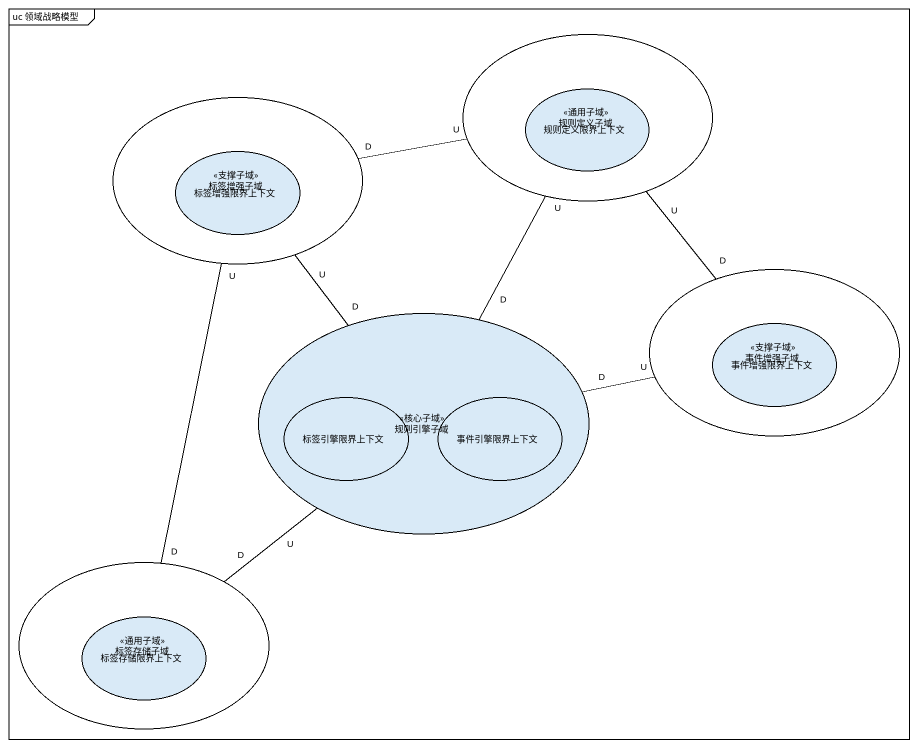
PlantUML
@startuml
mainframe uc 领域战略模型
usecase 规则定义子域 <<通用子域>> #FFFFFF
usecase 标签增强子域 <<支撑子域>> #FFFFFF
usecase 规则定义限界上下文
usecase 标签增强限界上下文
usecase 事件增强子域 <<支撑子域>> #FFFFFF
usecase 规则引擎子域 <<核心子域>>
usecase 事件增强限界上下文
usecase 标签引擎限界上下文
usecase 事件引擎限界上下文
usecase 标签存储子域 <<通用子域>> #FFFFFF
usecase 标签存储限界上下文
规则定义子域 "U" -left- "D" 标签增强子域
规则定义子域 "U" -- "D" 事件增强子域
标签增强子域 "U" -- "D" 标签存储子域
规则引擎子域 "D" -up- "U" 规则定义子域
规则引擎子域 "D" -up- "U" 标签增强子域
规则引擎子域 "D" -right- "U" 事件增强子域
规则引擎子域 "U" -- "D" 标签存储子域
@enduml
